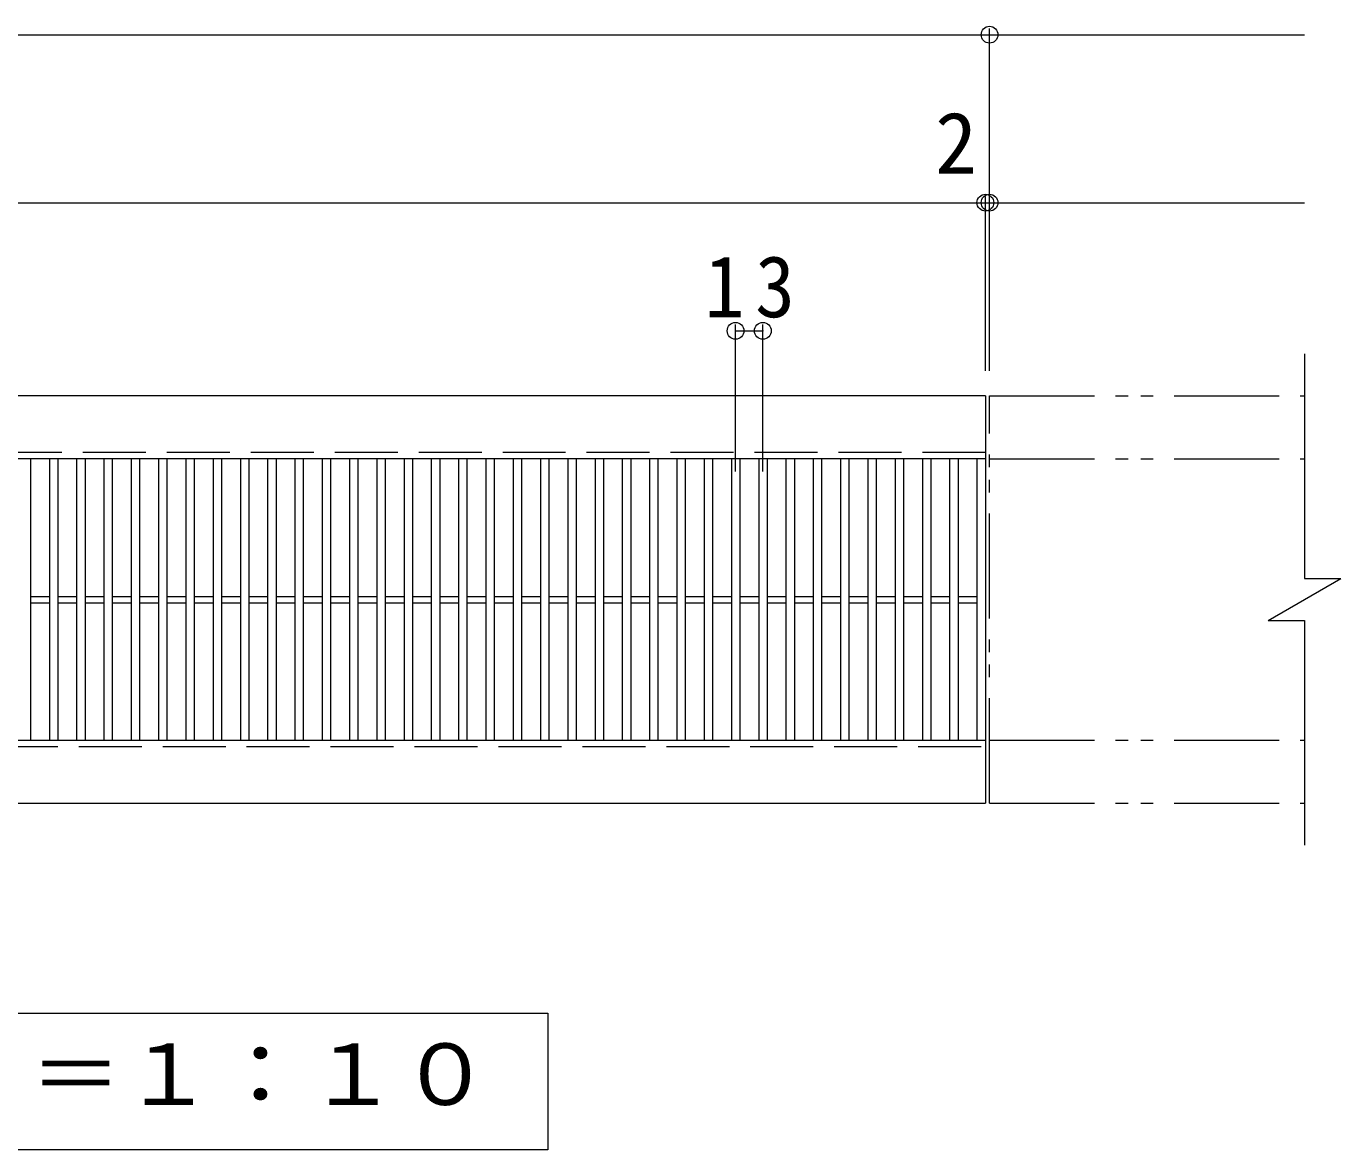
# Model space of a CAD drawing. Units: millimetres at full size, sheet at 1:10; details may follow other scales. Extents: x -1488 to 1858, y -1375 to 1167.
# Drawn here: x -784 to -157, y 601 to 1136 of the extents above; entities that cross this region are included whole.
import ezdxf
from ezdxf.enums import TextEntityAlignment as Align

# ---------------------------------------------------------------- set-up
doc = ezdxf.new("R2010")
doc.units = ezdxf.units.MM
doc.header["$LTSCALE"] = 10
doc.header["$PDMODE"] = 32
doc.header["$PDSIZE"] = 8
doc.linetypes.add('DASHED3', pattern=[4, 3, -1])
doc.linetypes.add('DOUBLE_CHAIN1', pattern=[8.8, 5, -1, 0.6, -0.6, 0.6, -1])
for name, color, linetype, lineweight in [('C-1', 2, 'Continuous', 9), ('C-2', 3, 'Continuous', 9), ('C-4', 7, 'Continuous', 9), ('C-5', 7, 'Continuous', 9)]:
    doc.layers.add(name, color=color, linetype=linetype, lineweight=lineweight)
doc.styles.add('ＭＳ ゴシック', font='')
doc.styles.get('ＭＳ ゴシック').set_extended_font_data('MS Gothic')

msp = doc.modelspace()

# ---------------------------------------------------------------- linework, layer by layer
at = {"layer": 'C-1'}
for p, q in [((-326.67, 959.87), (-1318.67, 959.87)), ((-326.67, 959.87), (-326.67, 929.87)), ((-326.67, 929.87), (-1318.67, 929.87)), ((-191.99, 852.87), (-157.35, 872.87)), ((-1318.67, 795.87), (-326.67, 795.87)), ((-326.67, 795.87), (-326.67, 765.87)), ((-1318.67, 765.87), (-326.67, 765.87))]:
    msp.add_line(p, q, dxfattribs=at)
at = {"layer": 'C-1', "linetype": 'DOUBLE_CHAIN1'}
for p, q in [((-324.67, 959.87), (-174.67, 959.87)), ((-324.67, 765.87), (-324.67, 959.87)), ((-324.67, 929.87), (-174.67, 929.87)), ((-324.67, 795.87), (-174.67, 795.87)), ((-324.67, 765.87), (-174.67, 765.87))]:
    msp.add_line(p, q, dxfattribs=at)
at = {"layer": 'C-1', "linetype": 'DASHED3'}
for p, q in [((-326.67, 932.87), (-1318.67, 932.87)), ((-1318.67, 792.87), (-326.67, 792.87))]:
    msp.add_line(p, q, dxfattribs=at)
at = {"layer": 'C-1'}
for points in [[(-174.67, 979.87), (-174.67, 872.87), (-157.35, 872.87)], [(-191.99, 852.87), (-174.67, 852.87), (-174.67, 745.87)]]:
    msp.add_lwpolyline(points, dxfattribs=at)
at = {"layer": 'C-2'}
for p, q in [((-781.68, 929.87), (-781.68, 795.87)), ((-772.68, 929.87), (-772.68, 795.87)), ((-768.68, 929.87), (-768.68, 795.87)), ((-759.68, 929.87), (-759.68, 795.87)), ((-755.68, 929.87), (-755.68, 795.87)), ((-746.68, 929.87), (-746.68, 795.87)), ((-742.68, 929.87), (-742.68, 795.87)), ((-733.68, 929.87), (-733.68, 795.87)), ((-729.68, 929.87), (-729.68, 795.87)), ((-720.68, 929.87), (-720.68, 795.87)), ((-716.68, 929.87), (-716.68, 795.87)), ((-707.68, 929.87), (-707.68, 795.87)), ((-703.68, 929.87), (-703.68, 795.87)), ((-694.68, 929.87), (-694.68, 795.87)), ((-690.68, 929.87), (-690.68, 795.87)), ((-681.68, 929.87), (-681.68, 795.87)), ((-677.68, 929.87), (-677.68, 795.87)), ((-668.68, 929.87), (-668.68, 795.87)), ((-664.68, 929.87), (-664.68, 795.87)), ((-655.68, 929.87), (-655.68, 795.87)), ((-651.68, 929.87), (-651.68, 795.87)), ((-642.68, 929.87), (-642.68, 795.87)), ((-638.68, 929.87), (-638.68, 795.87)), ((-629.68, 929.87), (-629.68, 795.87)), ((-625.68, 929.87), (-625.68, 795.87)), ((-616.68, 929.87), (-616.68, 795.87)), ((-612.68, 929.87), (-612.68, 795.87)), ((-603.68, 929.87), (-603.68, 795.87)), ((-599.68, 929.87), (-599.68, 795.87)), ((-590.68, 929.87), (-590.68, 795.87)), ((-586.68, 929.87), (-586.68, 795.87)), ((-577.68, 929.87), (-577.68, 795.87)), ((-573.68, 929.87), (-573.68, 795.87)), ((-564.68, 929.87), (-564.68, 795.87)), ((-560.68, 929.87), (-560.68, 795.87)), ((-551.68, 929.87), (-551.68, 795.87)), ((-547.68, 929.87), (-547.68, 795.87)), ((-538.68, 929.87), (-538.68, 795.87)), ((-534.68, 929.87), (-534.68, 795.87)), ((-525.68, 929.87), (-525.68, 795.87)), ((-521.68, 929.87), (-521.68, 795.87)), ((-512.68, 929.87), (-512.68, 795.87)), ((-508.68, 929.87), (-508.68, 795.87)), ((-499.68, 929.87), (-499.68, 795.87)), ((-495.68, 929.87), (-495.68, 795.87)), ((-486.69, 929.87), (-486.69, 795.87)), ((-482.69, 929.87), (-482.69, 795.87)), ((-473.69, 929.87), (-473.69, 795.87)), ((-469.69, 929.87), (-469.69, 795.87)), ((-460.69, 929.87), (-460.69, 795.87)), ((-456.69, 929.87), (-456.69, 795.87)), ((-447.69, 929.87), (-447.69, 795.87)), ((-443.69, 929.87), (-443.69, 795.87)), ((-434.69, 929.87), (-434.69, 795.87)), ((-430.69, 929.87), (-430.69, 795.87)), ((-421.69, 929.87), (-421.69, 795.87)), ((-417.69, 929.87), (-417.69, 795.87)), ((-408.69, 929.87), (-408.69, 795.87)), ((-404.69, 929.87), (-404.69, 795.87)), ((-395.69, 929.87), (-395.69, 795.87)), ((-391.69, 929.87), (-391.69, 795.87)), ((-382.69, 929.87), (-382.69, 795.87)), ((-378.69, 929.87), (-378.69, 795.87)), ((-369.69, 929.87), (-369.69, 795.87)), ((-365.69, 929.87), (-365.69, 795.87)), ((-356.69, 929.87), (-356.69, 795.87)), ((-352.69, 929.87), (-352.69, 795.87)), ((-343.69, 929.87), (-343.69, 795.87)), ((-339.69, 929.87), (-339.69, 795.87)), ((-330.67, 929.87), (-330.67, 795.87)), ((-326.67, 929.87), (-326.67, 795.87)), ((-781.68, 864.37), (-772.68, 864.37)), ((-768.68, 864.37), (-759.68, 864.37)), ((-755.68, 864.37), (-746.68, 864.37)), ((-742.68, 864.37), (-733.68, 864.37)), ((-729.68, 864.37), (-720.68, 864.37)), ((-716.68, 864.37), (-707.68, 864.37)), ((-703.68, 864.37), (-694.68, 864.37)), ((-690.68, 864.37), (-681.68, 864.37)), ((-677.68, 864.37), (-668.68, 864.37)), ((-664.68, 864.37), (-655.68, 864.37)), ((-651.68, 864.37), (-642.68, 864.37)), ((-638.68, 864.37), (-629.68, 864.37)), ((-625.68, 864.37), (-616.68, 864.37)), ((-612.68, 864.37), (-603.68, 864.37)), ((-599.68, 864.37), (-590.68, 864.37)), ((-586.68, 864.37), (-577.68, 864.37)), ((-573.68, 864.37), (-564.68, 864.37)), ((-560.68, 864.37), (-551.68, 864.37)), ((-547.68, 864.37), (-538.68, 864.37)), ((-534.68, 864.37), (-525.68, 864.37)), ((-521.68, 864.37), (-512.68, 864.37)), ((-508.68, 864.37), (-499.68, 864.37)), ((-495.68, 864.37), (-486.69, 864.37)), ((-482.69, 864.37), (-473.69, 864.37)), ((-469.69, 864.37), (-460.69, 864.37)), ((-456.69, 864.37), (-447.69, 864.37)), ((-443.69, 864.37), (-434.69, 864.37)), ((-430.69, 864.37), (-421.69, 864.37)), ((-417.69, 864.37), (-408.69, 864.37)), ((-404.69, 864.37), (-395.69, 864.37)), ((-391.69, 864.37), (-382.69, 864.37)), ((-378.69, 864.37), (-369.69, 864.37)), ((-365.69, 864.37), (-356.69, 864.37)), ((-352.69, 864.37), (-343.69, 864.37)), ((-339.67, 864.37), (-330.67, 864.37)), ((-781.68, 861.37), (-772.68, 861.37)), ((-768.68, 861.37), (-759.68, 861.37)), ((-755.68, 861.37), (-746.68, 861.37)), ((-742.68, 861.37), (-733.68, 861.37)), ((-729.68, 861.37), (-720.68, 861.37)), ((-716.68, 861.37), (-707.68, 861.37)), ((-703.68, 861.37), (-694.68, 861.37)), ((-690.68, 861.37), (-681.68, 861.37)), ((-677.68, 861.37), (-668.68, 861.37)), ((-664.68, 861.37), (-655.68, 861.37)), ((-651.68, 861.37), (-642.68, 861.37)), ((-638.68, 861.37), (-629.68, 861.37)), ((-625.68, 861.37), (-616.68, 861.37)), ((-612.68, 861.37), (-603.68, 861.37)), ((-599.68, 861.37), (-590.68, 861.37)), ((-586.68, 861.37), (-577.68, 861.37)), ((-573.68, 861.37), (-564.68, 861.37)), ((-560.68, 861.37), (-551.68, 861.37)), ((-547.68, 861.37), (-538.68, 861.37)), ((-534.68, 861.37), (-525.68, 861.37)), ((-521.68, 861.37), (-512.68, 861.37)), ((-508.68, 861.37), (-499.68, 861.37)), ((-495.68, 861.37), (-486.69, 861.37)), ((-482.69, 861.37), (-473.69, 861.37)), ((-469.69, 861.37), (-460.69, 861.37)), ((-456.69, 861.37), (-447.69, 861.37)), ((-443.69, 861.37), (-434.69, 861.37)), ((-430.69, 861.37), (-421.69, 861.37)), ((-417.69, 861.37), (-408.69, 861.37)), ((-404.69, 861.37), (-395.69, 861.37)), ((-391.69, 861.37), (-382.69, 861.37)), ((-378.69, 861.37), (-369.69, 861.37)), ((-365.69, 861.37), (-356.69, 861.37)), ((-352.69, 861.37), (-343.69, 861.37)), ((-339.67, 861.37), (-330.67, 861.37))]:
    msp.add_line(p, q, dxfattribs=at)
at = {"layer": 'C-4'}
for p, q in [((-324.67, 971.87), (-324.67, 1134.87)), ((-1470.67, 1131.87), (-174.67, 1131.87)), ((-326.67, 971.87), (-326.67, 1054.87)), ((-1470.67, 1051.87), (-174.67, 1051.87)), ((-445.69, 923.87), (-445.69, 993.84)), ((-445.69, 990.84), (-432.69, 990.84)), ((-432.69, 923.87), (-432.69, 993.84))]:
    msp.add_line(p, q, dxfattribs=at)
for p in [(-324.67, 1131.87), (-326.67, 1051.87), (-324.67, 1051.87), (-445.69, 990.84), (-432.69, 990.84)]:
    msp.add_point(p, dxfattribs=at)
at = {"layer": 'C-5'}
msp.add_lwpolyline([(-1110.17, 600.87), (-1110.17, 665.87), (-535.17, 665.87), (-535.17, 600.87)], close=True, dxfattribs=at)

# ---------------------------------------------------------------- texts
at = {"layer": 'C-4', "color": 2, "style": 'ＭＳ ゴシック'}
msp.add_text('2', height=29.33, dxfattribs=at).set_placement((-350.63, 1056.87), align=Align.BOTTOM_LEFT)
at = {"layer": 'C-4', "color": 2, "insert": (-460.44, 996.84), "char_height": 29.33, "attachment_point": 7, "style": 'ＭＳ ゴシック'}
msp.add_mtext('\\T1.27;\\W0.95;13', dxfattribs=at)
at = {"layer": 'C-5', "color": 2, "style": 'ＭＳ ゴシック', "width": 1.1}
msp.add_text('平面詳細図\u3000Ｓ＝１：１０', height=29.33, dxfattribs=at).set_placement((-1090.17, 613.37), align=Align.BOTTOM_LEFT)

doc.saveas('drawing.dxf')
